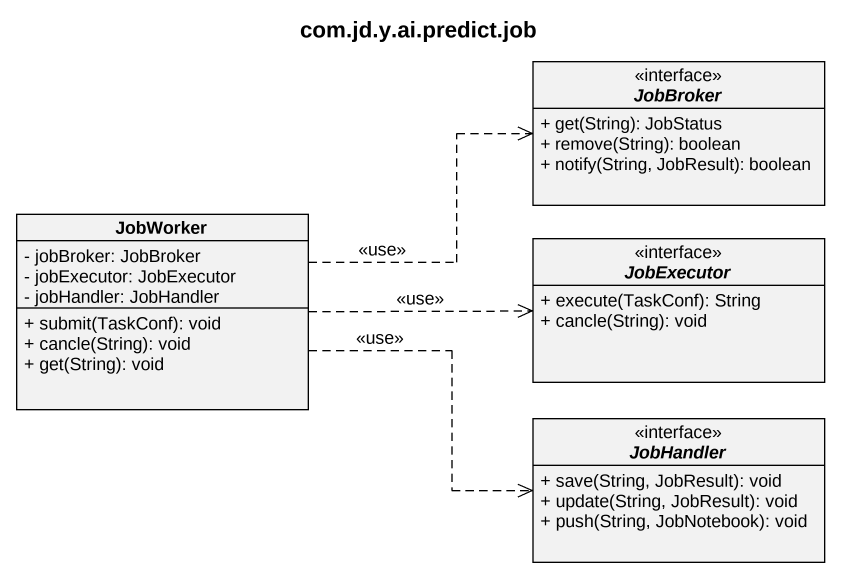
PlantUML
@startuml
title com.jd.y.ai.predict.job
hide circle
hide empty members
skinparam classAttributeIconSize 0
interface JobBroker {
  + get(String): JobStatus
  + remove(String): boolean
  + notify(String, JobResult): boolean
}
class JobWorker {
  - jobBroker: JobBroker
  - jobExecutor: JobExecutor
  - jobHandler: JobHandler
  + submit(TaskConf): void
  + cancle(String): void
  + get(String): void
}
interface JobExecutor {
  + execute(TaskConf): String
  + cancle(String): void
}
interface JobHandler {
  + save(String, JobResult): void
  + update(String, JobResult): void
  + push(String, JobNotebook): void
}
JobWorker .right.> JobBroker : <<use>>
JobWorker .right.> JobExecutor : <<use>>
JobWorker .right.> JobHandler : <<use>>
@enduml
